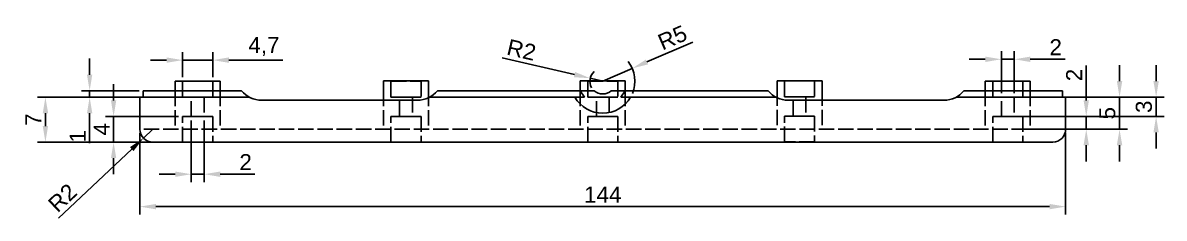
# Model space of a CAD drawing. Header units: millimetres. Extents: x 13 to 582, y 8 to 124.
# Drawn here: x 404 to 581.5, y 34.1 to 64.5 of the extents above; entities that cross this region are included whole.
import ezdxf

# ---------------------------------------------------------------- set-up
doc = ezdxf.new("R2010")
doc.units = ezdxf.units.MM
doc.linetypes.add('ACAD_ISO02W100', pattern=[15, 12, -3])
doc.layers.add('carcasa_inferioara', color=6, linetype='Continuous')
doc.layers.add('cotari', color=4, linetype='Continuous')
doc.styles.get("Standard").update_dxf_attribs({"font": 'arial.ttf'})
doc.dimstyles.new('ISO-25', dxfattribs={"dimtxt": 2.5, "dimasz": 2.5, "dimexe": 1.25, "dimexo": 0.625, "dimtad": 1, "dimtxsty": 'Standard', "dimcen": 2.5, "dimadec": 0, "dimazin": 0, "dimtfac": 1, "dimtmove": 0, "dimatfit": 3, "dimfxl": 1, "dimarcsym": 0})

# ---------------------------------------------------------------- blocks, each defined once
blk = doc.blocks.new('*D29')
at = {"layer": 'cotari', "color": 0, "lineweight": -2, "transparency": 16777216}
for p, q in [((414.37, 56.46), (414.37, 58.96)), ((422.07, 53.96), (413.12, 53.96)), ((414.37, 53.96), (414.37, 52.96)), ((422.07, 52.96), (413.12, 52.96)), ((414.37, 50.46), (414.37, 45.79))]:
    blk.add_line(p, q, dxfattribs=at)
at = {"layer": 'cotari', "color": 0, "transparency": 16777216}
for points in [[(413.95, 56.46), (414.78, 56.46), (414.37, 53.96)], [(413.95, 50.46), (414.78, 50.46), (414.37, 52.96)]]:
    blk.add_solid(points, dxfattribs=at)
at = {"layer": 'Defpoints', "color": 0, "transparency": 16777216}
for p in [(422.69, 53.96), (414.37, 52.96), (422.69, 52.96)]:
    blk.add_point(p, dxfattribs=at)
at = {"layer": 'cotari', "color": 0, "transparency": 16777216, "insert": (412.49, 46.87), "char_height": 2.5, "attachment_point": 5, "rotation": 90}
blk.add_mtext('1', dxfattribs=at)
blk = doc.blocks.new('*D30')
at = {"layer": 'cotari', "color": 0, "lineweight": -2, "transparency": 16777216}
for p, q in [((423.57, 52.96), (406.24, 52.96)), ((407.49, 48.46), (407.49, 50.46)), ((423.57, 45.96), (406.24, 45.96))]:
    blk.add_line(p, q, dxfattribs=at)
at = {"layer": 'cotari', "color": 0, "transparency": 16777216}
for points in [[(407.07, 50.46), (407.91, 50.46), (407.49, 52.96)], [(407.07, 48.46), (407.91, 48.46), (407.49, 45.96)]]:
    blk.add_solid(points, dxfattribs=at)
at = {"layer": 'Defpoints', "color": 0, "transparency": 16777216}
for p in [(407.49, 52.96), (424.19, 52.96), (424.19, 45.96)]:
    blk.add_point(p, dxfattribs=at)
at = {"layer": 'cotari', "color": 0, "transparency": 16777216, "insert": (405.61, 49.46), "char_height": 2.5, "attachment_point": 5, "rotation": 90}
blk.add_mtext('7', dxfattribs=at)
blk = doc.blocks.new('*D31')
at = {"layer": 'cotari', "color": 0, "lineweight": -2, "transparency": 16777216}
for p, q in [((418.09, 52.46), (418.09, 54.96)), ((428.21, 49.96), (416.84, 49.96)), ((418.09, 49.96), (418.09, 45.96)), ((428.21, 45.96), (416.84, 45.96)), ((418.09, 43.46), (418.09, 40.96))]:
    blk.add_line(p, q, dxfattribs=at)
at = {"layer": 'cotari', "color": 0, "transparency": 16777216}
for points in [[(417.68, 52.46), (418.51, 52.46), (418.09, 49.96)], [(417.68, 43.46), (418.51, 43.46), (418.09, 45.96)]]:
    blk.add_solid(points, dxfattribs=at)
at = {"layer": 'Defpoints', "color": 0, "transparency": 16777216}
for p in [(428.83, 49.96), (418.09, 45.96), (428.83, 45.96)]:
    blk.add_point(p, dxfattribs=at)
at = {"layer": 'cotari', "color": 0, "transparency": 16777216, "insert": (416.22, 47.96), "char_height": 2.5, "attachment_point": 5, "rotation": 90}
blk.add_mtext('4', dxfattribs=at)
blk = doc.blocks.new('*D32')
at = {"layer": 'cotari', "color": 0, "lineweight": -2, "transparency": 16777216}
for p, q in [((426.33, 58.73), (423.83, 58.73)), ((428.83, 56.08), (428.83, 59.98)), ((428.83, 58.73), (433.53, 58.73)), ((433.53, 56.08), (433.53, 59.98)), ((436.03, 58.73), (444.43, 58.73))]:
    blk.add_line(p, q, dxfattribs=at)
at = {"layer": 'cotari', "color": 0, "transparency": 16777216}
for points in [[(426.33, 59.15), (426.33, 58.31), (428.83, 58.73)], [(436.03, 59.15), (436.03, 58.31), (433.53, 58.73)]]:
    blk.add_solid(points, dxfattribs=at)
at = {"layer": 'Defpoints', "color": 0, "transparency": 16777216}
for p in [(433.53, 58.73), (428.83, 55.46), (433.53, 55.46)]:
    blk.add_point(p, dxfattribs=at)
at = {"layer": 'cotari', "color": 0, "transparency": 16777216, "insert": (441.48, 60.85), "char_height": 2.5, "attachment_point": 5}
blk.add_mtext('4,7', dxfattribs=at)
blk = doc.blocks.new('*D33')
at = {"layer": 'cotari', "color": 0, "lineweight": -2, "transparency": 16777216}
for p, q in [((430.18, 49.33), (430.18, 39.71)), ((432.18, 49.33), (432.18, 39.71)), ((427.68, 40.96), (425.18, 40.96)), ((430.18, 40.96), (432.18, 40.96)), ((434.68, 40.96), (440.09, 40.96))]:
    blk.add_line(p, q, dxfattribs=at)
at = {"layer": 'cotari', "color": 0, "transparency": 16777216}
for points in [[(427.68, 41.38), (427.68, 40.54), (430.18, 40.96)], [(434.68, 41.38), (434.68, 40.54), (432.18, 40.96)]]:
    blk.add_solid(points, dxfattribs=at)
at = {"layer": 'Defpoints', "color": 0, "transparency": 16777216}
for p in [(430.18, 49.96), (432.18, 49.96), (432.18, 40.96)]:
    blk.add_point(p, dxfattribs=at)
at = {"layer": 'cotari', "color": 0, "transparency": 16777216, "insert": (438.63, 42.84), "char_height": 2.5, "attachment_point": 5}
blk.add_mtext('2', dxfattribs=at)
blk = doc.blocks.new('*D34')
at = {"layer": 'cotari', "color": 0, "lineweight": -2, "transparency": 16777216}
for p, q in [((574.58, 55.46), (574.58, 57.96)), ((561.33, 52.96), (575.83, 52.96)), ((574.58, 47.96), (574.58, 52.96)), ((561.33, 47.96), (575.83, 47.96)), ((574.58, 45.46), (574.58, 42.96))]:
    blk.add_line(p, q, dxfattribs=at)
at = {"layer": 'cotari', "color": 0, "transparency": 16777216}
for points in [[(574.16, 55.46), (575, 55.46), (574.58, 52.96)], [(574.16, 45.46), (575, 45.46), (574.58, 47.96)]]:
    blk.add_solid(points, dxfattribs=at)
at = {"layer": 'Defpoints', "color": 0, "transparency": 16777216}
for p in [(560.7, 52.96), (574.58, 52.96), (560.7, 47.96)]:
    blk.add_point(p, dxfattribs=at)
at = {"layer": 'cotari', "color": 0, "transparency": 16777216, "insert": (572.68, 50.46), "char_height": 2.5, "attachment_point": 5, "rotation": 90}
blk.add_mtext('5', dxfattribs=at)
blk = doc.blocks.new('*D35')
at = {"layer": 'cotari', "color": 0, "lineweight": -2, "transparency": 16777216}
for p, q in [((569.4, 52.46), (569.4, 57.87)), ((560.18, 49.96), (570.65, 49.96)), ((569.4, 47.96), (569.4, 49.96)), ((560.18, 47.96), (570.65, 47.96)), ((569.4, 45.46), (569.4, 42.96))]:
    blk.add_line(p, q, dxfattribs=at)
at = {"layer": 'cotari', "color": 0, "transparency": 16777216}
for points in [[(568.98, 52.46), (569.82, 52.46), (569.4, 49.96)], [(568.98, 45.46), (569.82, 45.46), (569.4, 47.96)]]:
    blk.add_solid(points, dxfattribs=at)
at = {"layer": 'Defpoints', "color": 0, "transparency": 16777216}
for p in [(559.55, 49.96), (569.4, 49.96), (559.55, 47.96)]:
    blk.add_point(p, dxfattribs=at)
at = {"layer": 'cotari', "color": 0, "transparency": 16777216, "insert": (567.52, 56.41), "char_height": 2.5, "attachment_point": 5, "rotation": 90}
blk.add_mtext('2', dxfattribs=at)
blk = doc.blocks.new('*D36')
at = {"layer": 'cotari', "color": 0, "lineweight": -2, "transparency": 16777216}
for p, q in [((580.27, 55.46), (580.27, 57.96)), ((558.83, 52.96), (581.52, 52.96)), ((580.27, 49.96), (580.27, 52.96)), ((558.83, 49.96), (581.52, 49.96)), ((580.27, 47.46), (580.27, 44.96))]:
    blk.add_line(p, q, dxfattribs=at)
at = {"layer": 'cotari', "color": 0, "transparency": 16777216}
for points in [[(579.85, 55.46), (580.69, 55.46), (580.27, 52.96)], [(579.85, 47.46), (580.69, 47.46), (580.27, 49.96)]]:
    blk.add_solid(points, dxfattribs=at)
at = {"layer": 'Defpoints', "color": 0, "transparency": 16777216}
for p in [(558.2, 52.96), (580.27, 52.96), (558.2, 49.96)]:
    blk.add_point(p, dxfattribs=at)
at = {"layer": 'cotari', "color": 0, "transparency": 16777216, "insert": (578.37, 51.46), "char_height": 2.5, "attachment_point": 5, "rotation": 90}
blk.add_mtext('3', dxfattribs=at)
blk = doc.blocks.new('*D37')
at = {"layer": 'cotari', "color": 0, "lineweight": -2, "transparency": 16777216}
for p, q in [((553.7, 58.86), (551.2, 58.86)), ((556.2, 53.58), (556.2, 60.11)), ((556.2, 58.86), (558.2, 58.86)), ((558.2, 53.58), (558.2, 60.11)), ((560.7, 58.86), (566.11, 58.86))]:
    blk.add_line(p, q, dxfattribs=at)
at = {"layer": 'cotari', "color": 0, "transparency": 16777216}
for points in [[(553.7, 59.28), (553.7, 58.44), (556.2, 58.86)], [(560.7, 59.28), (560.7, 58.44), (558.2, 58.86)]]:
    blk.add_solid(points, dxfattribs=at)
at = {"layer": 'Defpoints', "color": 0, "transparency": 16777216}
for p in [(558.2, 58.86), (556.2, 52.96), (558.2, 52.96)]:
    blk.add_point(p, dxfattribs=at)
at = {"layer": 'cotari', "color": 0, "transparency": 16777216, "insert": (564.65, 60.74), "char_height": 2.5, "attachment_point": 5}
blk.add_mtext('2', dxfattribs=at)
blk = doc.blocks.new('*D38')
at = {"layer": 'cotari', "color": 0, "lineweight": -2, "transparency": 16777216}
for p, q in [((422.19, 47.33), (422.19, 34.66)), ((566.19, 47.33), (566.19, 34.66)), ((424.69, 35.91), (563.69, 35.91))]:
    blk.add_line(p, q, dxfattribs=at)
at = {"layer": 'cotari', "color": 0, "transparency": 16777216}
for points in [[(424.69, 36.33), (424.69, 35.49), (422.19, 35.91)], [(563.69, 36.33), (563.69, 35.49), (566.19, 35.91)]]:
    blk.add_solid(points, dxfattribs=at)
at = {"layer": 'Defpoints', "color": 0, "transparency": 16777216}
for p in [(422.19, 47.96), (566.19, 47.96), (566.19, 35.91)]:
    blk.add_point(p, dxfattribs=at)
at = {"layer": 'cotari', "color": 0, "transparency": 16777216, "insert": (494.19, 37.79), "char_height": 2.5, "attachment_point": 5}
blk.add_mtext('144', dxfattribs=at)
blk = doc.blocks.new('*D39')
at = {"layer": 'cotari', "color": 0, "lineweight": -2, "transparency": 16777216}
for p, q in [((478.56, 59.09), (489.8, 56.48)), ((494.18, 55.45), (492.23, 55.91))]:
    blk.add_line(p, q, dxfattribs=at)
blk.add_arc((494.18, 55.45), 2, 131.082, 210.4681, dxfattribs=at)
at = {"layer": 'cotari', "color": 0, "transparency": 16777216}
blk.add_solid([(489.89, 56.88), (489.71, 56.07), (492.23, 55.91)], dxfattribs=at)
at = {"layer": 'Defpoints', "color": 0, "transparency": 16777216}
for p in [(492.23, 55.91), (494.18, 55.45)]:
    blk.add_point(p, dxfattribs=at)
at = {"layer": 'cotari', "color": 0, "transparency": 16777216, "insert": (481.55, 60.33), "char_height": 2.5, "attachment_point": 5, "rotation": 346.8918}
blk.add_mtext('R2', dxfattribs=at)
blk = doc.blocks.new('*D40')
at = {"layer": 'cotari', "color": 0, "lineweight": -2, "transparency": 16777216}
for p, q in [((508.22, 61.55), (501.06, 58.44)), ((494.18, 55.45), (498.77, 57.45))]:
    blk.add_line(p, q, dxfattribs=at)
blk.add_arc((494.18, 55.45), 5, 337.2285, 37.7832, dxfattribs=at)
at = {"layer": 'cotari', "color": 0, "transparency": 16777216}
blk.add_solid([(500.9, 58.82), (501.23, 58.06), (498.77, 57.45)], dxfattribs=at)
at = {"layer": 'Defpoints', "color": 0, "transparency": 16777216}
for p in [(498.77, 57.45), (494.18, 55.45)]:
    blk.add_point(p, dxfattribs=at)
at = {"layer": 'cotari', "color": 0, "transparency": 16777216, "insert": (505.03, 62.23), "char_height": 2.5, "attachment_point": 5, "rotation": 23.4593}
blk.add_mtext('R5', dxfattribs=at)
blk = doc.blocks.new('*D50')
at = {"layer": 'cotari', "color": 0, "lineweight": -2, "transparency": 16777216}
for p, q in [((424.19, 47.96), (422.74, 46.59)), ((409.52, 34.11), (420.92, 44.87))]:
    blk.add_line(p, q, dxfattribs=at)
at = {"layer": 'cotari', "color": 0, "transparency": 16777216}
blk.add_solid([(420.63, 45.17), (421.2, 44.57), (422.74, 46.59)], dxfattribs=at)
at = {"layer": 'Defpoints', "color": 0, "transparency": 16777216}
for p in [(424.19, 47.96), (422.74, 46.59)]:
    blk.add_point(p, dxfattribs=at)
at = {"layer": 'cotari', "color": 0, "transparency": 16777216, "insert": (410.14, 37.28), "char_height": 2.5, "attachment_point": 5, "rotation": 43.3501}
blk.add_mtext('R2', dxfattribs=at)

msp = doc.modelspace()

# ---------------------------------------------------------------- linework, layer by layer
at = {"layer": 'carcasa_inferioara'}
for p, q in [((427.68, 53.96), (427.68, 55.46)), ((427.68, 55.46), (434.68, 55.46)), ((434.68, 55.46), (434.68, 53.96)), ((460.086, 55.487), (467.086, 55.487)), ((460.086, 52.491), (460.086, 55.487)), ((467.086, 55.487), (467.086, 52.884)), ((490.691, 55.487), (494.191, 55.487)), ((490.691, 53.96), (490.691, 55.487)), ((497.691, 55.487), (494.191, 55.487)), ((497.691, 53.96), (497.691, 55.487)), ((528.295, 55.487), (521.295, 55.487)), ((521.295, 55.487), (521.295, 52.884)), ((528.295, 52.491), (528.295, 55.487)), ((560.701, 55.46), (553.701, 55.46)), ((553.701, 55.46), (553.701, 53.96)), ((560.701, 53.96), (560.701, 55.46)), ((422.691, 52.96), (422.691, 53.96)), ((422.691, 53.96), (438.011, 53.96)), ((468.456, 53.96), (492.854, 53.96)), ((492.854, 53.96), (490.691, 53.96)), ((491.359, 52.96), (490.691, 53.96)), ((519.926, 53.96), (495.511, 53.96)), ((497.691, 53.96), (495.511, 53.96)), ((497.022, 52.96), (497.691, 53.96)), ((565.691, 53.96), (550.37, 53.96)), ((565.691, 53.96), (565.691, 52.96)), ((422.191, 52.96), (439.229, 52.96)), ((422.191, 52.96), (422.191, 47.96)), ((422.191, 52.96), (422.691, 52.96)), ((465.358, 52.491), (441.108, 52.491)), ((467.086, 52.96), (489.85, 52.96)), ((491.359, 52.96), (489.85, 52.96)), ((521.295, 52.96), (497.022, 52.96)), ((523.023, 52.491), (547.273, 52.491)), ((566.191, 52.96), (549.152, 52.96)), ((566.191, 52.96), (566.191, 47.96)), ((424.191, 45.96), (494.191, 45.96)), ((564.191, 45.96), (494.191, 45.96))]:
    msp.add_line(p, q, dxfattribs=at)
at = {"layer": 'carcasa_inferioara', "linetype": 'ACAD_ISO02W100', "ltscale": 0.2}
for p, q in [((427.68, 53.96), (427.68, 47.96)), ((434.68, 53.96), (434.68, 47.96)), ((460.086, 53.96), (460.086, 47.96)), ((467.086, 53.96), (467.086, 47.96)), ((490.691, 53.96), (490.691, 47.96)), ((497.691, 53.96), (497.691, 47.96)), ((521.295, 53.987), (521.295, 47.987)), ((528.295, 53.987), (528.295, 47.987)), ((553.701, 53.96), (553.701, 47.96)), ((560.701, 53.96), (560.701, 47.96)), ((566.191, 47.96), (422.191, 47.96))]:
    msp.add_line(p, q, dxfattribs=at)
for points in [[(428.83, 55.46), (433.53, 55.46), (433.53, 52.96), (428.83, 52.96)], [(461.236, 55.46), (465.936, 55.46), (465.936, 52.96), (461.236, 52.96)], [(491.841, 55.46), (496.541, 55.46), (496.541, 52.96), (491.841, 52.96)], [(522.445, 55.487), (527.145, 55.487), (527.145, 52.987), (522.445, 52.987)], [(554.851, 55.46), (559.551, 55.46), (559.551, 52.96), (554.851, 52.96)], [(430.18, 52.96), (432.18, 52.96), (432.18, 49.96), (430.18, 49.96)], [(462.586, 52.96), (464.586, 52.96), (464.586, 49.96), (462.586, 49.96)], [(493.191, 52.96), (495.191, 52.96), (495.191, 49.96), (493.191, 49.96)], [(523.795, 52.987), (525.795, 52.987), (525.795, 49.987), (523.795, 49.987)], [(556.201, 52.96), (558.201, 52.96), (558.201, 49.96), (556.201, 49.96)], [(428.83, 49.96), (433.53, 49.96), (433.53, 45.96), (428.83, 45.96)], [(461.236, 49.96), (465.936, 49.96), (465.936, 45.96), (461.236, 45.96)], [(491.841, 49.96), (496.541, 49.96), (496.541, 45.96), (491.841, 45.96)], [(522.445, 49.987), (527.145, 49.987), (527.145, 45.987), (522.445, 45.987)], [(554.851, 49.96), (559.551, 49.96), (559.551, 45.96), (554.851, 45.96)]]:
    msp.add_lwpolyline(points, close=True, dxfattribs=at)
at = {"layer": 'carcasa_inferioara'}
for centre, radius, start, end in [((441.108, 56.491), 4, 219.25575, 270), ((465.358, 56.491), 4, 270, 320.74425), ((494.183, 55.455), 2, 228.37302, 311.62698), ((523.023, 56.491), 4, 219.25575, 270), ((547.273, 56.491), 4, 270, 320.74425), ((494.183, 55.455), 5, 209.93347, 330.06653), ((424.191, 47.96), 2, 180, 270), ((564.191, 47.96), 2, 270, 0)]:
    msp.add_arc(centre, radius, start, end, dxfattribs=at)

# ---------------------------------------------------------------- dimensions: what is measured, and where the dimension line sits
at = {"layer": 'cotari'}
dim = msp.add_radius_dim(center=(494.183, 55.455), mpoint=(498.769, 57.445), dimstyle='ISO-25', dxfattribs=at)
dim.commit()
dim.dimension.update_dxf_attribs({"geometry": '*D40', "text_midpoint": (505.032, 62.23)})
for p1, p2, distance, picture, middle in [((428.83, 55.46), (433.53, 55.46), 3.269, '*D32', (441.481, 60.851)), ((556.201, 52.96), (558.201, 52.96), 5.901, '*D37', (564.654, 60.741)), ((422.691, 53.96), (422.691, 52.96), -8.325, '*D29', (412.485, 46.875)), ((558.201, 49.96), (558.201, 52.96), -22.07, '*D36', (578.369, 51.46)), ((559.551, 47.96), (559.551, 49.96), -9.848, '*D35', (567.518, 56.413)), ((560.701, 47.96), (560.701, 52.96), -13.88, '*D34', (572.685, 50.46)), ((428.83, 49.96), (428.83, 45.96), -10.737, '*D31', (416.218, 47.96)), ((424.191, 45.96), (424.191, 52.96), 16.701, '*D30', (405.615, 49.46)), ((430.18, 49.96), (432.18, 49.96), -8.999, '*D33', (438.633, 42.841)), ((422.191, 47.96), (566.191, 47.96), -12.049, '*D38', (494.191, 37.791))]:
    dim = msp.add_aligned_dim(p1=p1, p2=p2, distance=distance, dimstyle='ISO-25', dxfattribs=at)
    dim.commit()
    dim.dimension.update_dxf_attribs({"geometry": picture, "text_midpoint": middle})
for center, mpoint, picture, middle in [((494.183, 55.455), (492.235, 55.908), '*D39', (481.123, 58.496)), ((424.191, 47.96), (422.736, 46.587), '*D50', (411.427, 35.911))]:
    dim = msp.add_radius_dim(center=center, mpoint=mpoint, dimstyle='ISO-25', dxfattribs=at)
    dim.commit()
    dim.dimension.update_dxf_attribs({"geometry": picture, "text_midpoint": middle, "dimtype": 164})

doc.saveas('drawing.dxf')
